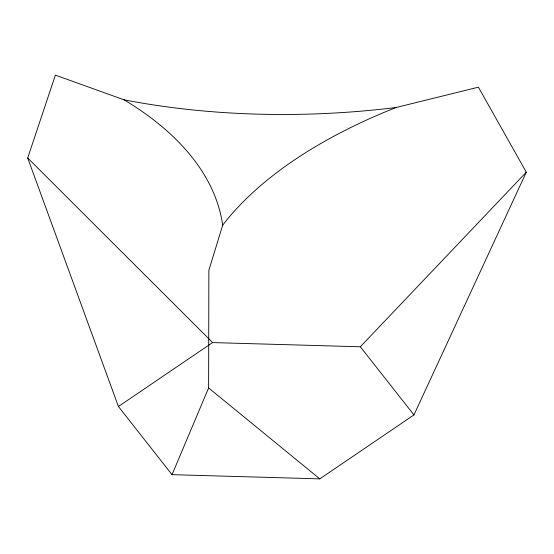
<?xml version="1.0" encoding="UTF-8"?>
<svg xmlns="http://www.w3.org/2000/svg" width="554" height="554" viewBox="0 0 554 554"><rect width="100%" height="100%" fill="white"/><g stroke="black" fill="none" stroke-linecap="round" stroke-linejoin="round"><path stroke-width="0.83" d="M172.038 474.667L118.424 406.518L27.7 157.994L55.372 75.129L124.034 99.803A473.767 239.743 -4 0 0 395.923 107.552L478.4 87.179L526.3 172.19L413.949 414.925L319.803 478.871L172.038 474.667L208.616 387.945L208.865 270.234L222.687 225.194M118.424 406.518L212.57 342.58L360.335 346.783L526.3 172.19M208.616 387.945L319.803 478.871M27.7 157.994L212.237 342.185M360.335 346.783L413.949 414.925M395.944 107.559A473.767 239.743 -4 0 0 222.673 225.194A473.767 239.743 -4 0 0 124.048 99.796"/></g></svg>
